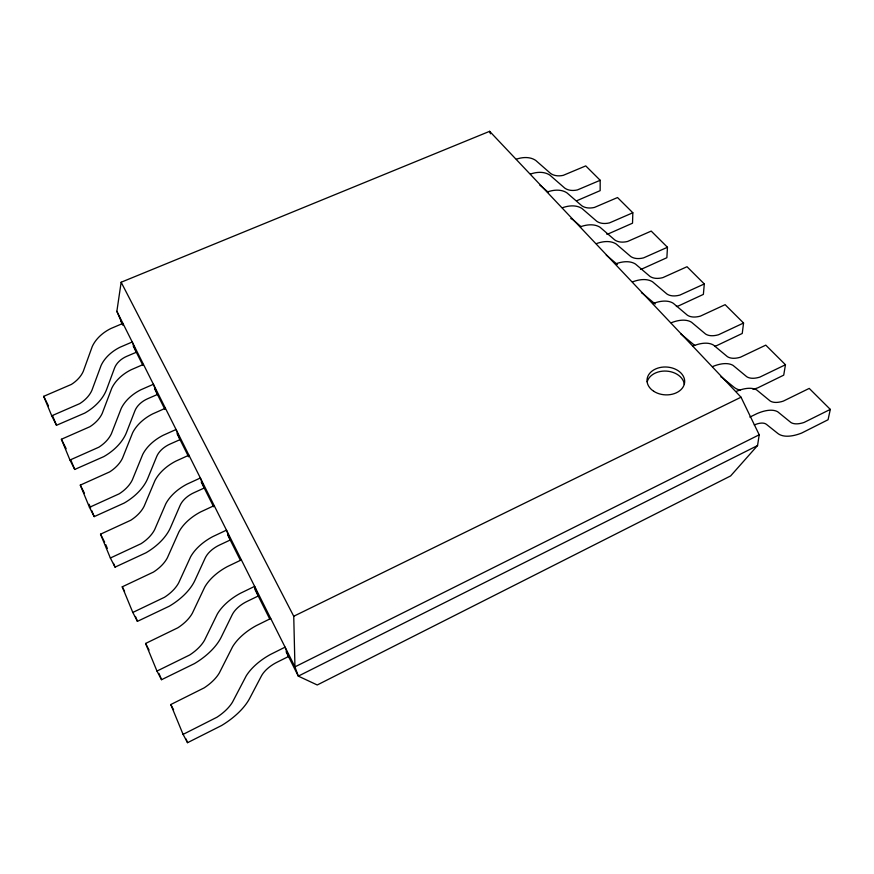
<?xml version="1.0" encoding="UTF-8"?>
<svg xmlns="http://www.w3.org/2000/svg" width="874" height="874" viewBox="0 0 874 874"><rect width="100%" height="100%" fill="white"/><g stroke="black" fill="none" stroke-linecap="round" stroke-linejoin="round"><path stroke-width="1.31" d="M516.392 159.177A31.027 20.779 -43.6 0 1 535.74 160.445L550.587 173.434A26.198 17.163 -45.7 0 0 563.195 175.368L585.755 165.907L600.187 180.284L600.154 190.641L577.179 200.561M547.397 191.963A31.956 20.561 -43.1 0 1 566.997 192.903L581.734 205.718A26.985 16.977 -45 0 0 594.451 207.433L617.525 197.546L632.831 212.775L632.525 223.187L609.036 233.555A41.865 25.816 -44.7 0 1 606.731 234.177M580.369 226.814A32.95 20.266 -42.5 0 1 600.198 227.382L614.793 239.979A27.815 16.726 -44.3 0 0 627.619 241.453L651.217 231.086L667.463 247.266L666.873 257.71L642.838 268.569A43.176 25.39 -44 0 1 640.489 269.247M615.493 263.948A34.01 19.894 -42 0 1 635.54 264.101L649.95 276.403A28.711 16.42 -43.7 0 0 662.863 277.615L687.019 266.734L704.302 283.952L703.373 294.396L678.77 305.802A44.585 24.854 -43.4 0 1 676.389 306.523M652.987 303.584A35.135 19.425 -41.4 0 1 673.253 303.267L687.401 315.219A29.661 16.016 -43 0 0 700.402 316.115L725.125 304.676L743.556 323.019L742.245 333.464L717.051 345.459A46.082 24.188 -42.8 0 1 714.626 346.235M122.83 325.237L116.865 311.319L121.147 282.236L489.637 131.319L741.021 397.211L759.211 434.793L757.55 445.554L730.631 475.926L317.251 684.976L298.307 676.126L286.115 651.764M693.093 345.995A36.347 18.846 -40.9 0 1 713.566 345.132L727.386 356.658A30.677 15.535 -42.4 0 0 740.453 357.204L765.777 345.143L785.464 364.742L783.716 375.154L757.911 387.783A47.699 23.369 -42.2 0 1 753.027 389.323M736.116 391.476A37.648 18.125 -40.5 0 1 756.753 389.99L770.169 400.991A31.781 14.934 -41.8 0 0 783.268 401.133L809.226 388.406L830.3 409.393L828.071 419.738L801.622 433.067A49.436 22.363 -41.6 0 1 777.762 433.395L766.432 424.36A21.216 9.832 -40.2 0 0 754.284 424.972M187.549 742.681L221.614 725.507A56.701 28.536 -26.5 0 0 249.724 698.271L261.359 676.083A23.522 11.875 -28.5 0 1 277.113 662.186L288.496 656.516L285.088 647.153L270.394 654.495A42.455 21.435 -28.5 0 0 246.206 675.908L232.506 702.117A37.058 18.649 -26.5 0 1 216.949 717.237L183.081 734.389L187.549 742.681L186.02 738.967M757.55 445.554L298.307 676.126L294.953 666.862L116.865 311.319M830.3 409.393L804.058 422.448A32.305 14.618 -41.6 0 1 790.937 422.524L777.74 411.796A38.27 17.742 -40.2 0 0 757.037 413.599L749.848 417.095M759.211 434.793L294.953 666.862L293.74 616.257L121.147 282.236M183.081 734.389L170.78 704.542L204.112 687.893A36.358 18.966 -26.1 0 0 219.341 672.936L232.582 646.76A41.679 21.817 -28.2 0 1 256.279 625.631L270.732 618.497M161.548 679.699L194.487 663.584A54.45 29.541 -25.6 0 0 221.33 636.96L232.156 614.848A22.615 12.312 -27.8 0 1 247.233 601.323L258.245 596.013L254.64 586.367L240.437 593.26A40.816 22.221 -27.8 0 0 217.309 614.072L204.56 640.194A35.583 19.304 -25.6 0 1 189.713 654.965L156.97 671.068L161.548 679.699L158.97 673.461M293.74 616.257L741.021 397.211M785.464 364.742L759.856 377.098A31.18 15.273 -42.2 0 1 746.767 376.738L733.122 365.441A36.937 18.529 -40.7 0 0 712.572 366.588M156.97 671.068L145.587 643.461L177.826 627.805A34.949 19.556 -25.2 0 0 192.378 613.187L204.713 587.131A40.106 22.527 -27.5 0 1 227.393 566.581L241.377 559.884M137.447 621.348L169.338 606.174A52.374 30.317 -24.7 0 0 195.033 580.15L205.128 558.158A21.784 12.651 -27.1 0 1 219.571 545.005L230.233 540.012L226.475 530.147L212.743 536.636A39.308 22.833 -27.1 0 0 190.576 556.88L178.689 582.849A34.228 19.807 -24.7 0 1 164.476 597.292L132.804 612.445L137.447 621.348L135.448 616.487M743.556 323.019L718.559 334.742A30.12 15.808 -42.8 0 1 705.526 333.999L691.52 322.233A35.681 19.173 -41.2 0 0 671.156 322.801M132.804 612.445L122.24 586.825L153.453 572.077A33.649 20.004 -24.3 0 0 167.382 557.787L178.908 531.905A38.642 23.074 -26.8 0 1 200.649 511.913L214.185 505.609M110.364 558.016L115.062 567.128L145.958 552.805A50.474 30.896 -23.8 0 0 170.594 527.372L180.044 505.533A21.009 12.913 -26.4 0 1 193.908 492.739L204.232 488.02L200.354 478.002L187.058 484.12A37.91 23.314 -26.4 0 0 165.787 503.817L154.665 529.6A32.983 20.189 -23.8 0 1 141.042 543.704L110.364 558.016L100.532 534.178L130.772 520.249A32.447 20.331 -23.4 0 0 144.134 506.275L154.938 480.602A37.298 23.489 -26.1 0 1 175.816 461.144L188.926 455.19M704.302 283.952L679.896 295.084A29.137 16.245 -43.4 0 1 666.928 294.003L652.638 281.854A34.523 19.687 -41.7 0 0 632.481 281.92M89.465 507.335L94.206 516.621L124.163 503.074A48.704 31.322 -22.8 0 0 147.826 478.198L156.686 456.556A20.288 13.11 -25.6 0 1 170.015 444.09L180.033 439.633L176.056 429.505L163.165 435.285A36.61 23.664 -25.6 0 0 142.713 454.458L132.291 480.012A31.835 20.463 -22.8 0 1 119.214 493.81L89.465 507.335L80.299 485.114L109.632 471.916A31.333 20.561 -22.3 0 0 122.469 458.26L132.608 432.827A36.042 23.795 -25.3 0 1 152.699 413.883L165.415 408.245M667.463 247.266L643.614 257.863A28.219 16.595 -44 0 1 630.744 256.508L616.236 244.043A33.431 20.102 -42.2 0 0 596.297 243.66M69.964 460.041L74.727 469.447L103.809 456.61A47.065 31.606 -21.8 0 0 126.566 432.28L134.891 410.846A19.621 13.252 -24.8 0 1 147.728 398.697L157.451 394.48L153.409 384.276L140.9 389.76A35.397 23.915 -24.8 0 0 121.213 408.442L111.402 433.733A30.765 20.659 -21.8 0 1 98.828 447.215L69.964 460.041L61.399 439.261L89.869 426.741A30.295 20.714 -21.3 0 0 102.225 413.391L111.763 388.231A34.873 24.002 -24.4 0 1 131.122 369.768L143.456 364.414M632.831 212.775L609.517 222.881A27.356 16.868 -44.7 0 1 596.745 221.264L582.062 208.547A32.404 20.43 -42.8 0 0 562.364 207.772M51.73 415.806L56.493 425.288L84.745 413.096A45.546 31.792 -20.6 0 0 106.672 389.301L114.516 368.107A18.988 13.35 -23.9 0 1 126.894 356.264L136.333 352.255L132.236 341.996L120.077 347.207A34.272 24.09 -23.9 0 0 101.111 365.419L91.868 390.427A29.771 20.779 -20.7 0 1 79.752 403.624L51.73 415.806L43.7 396.337L71.362 384.429A29.334 20.812 -20.1 0 0 83.27 371.374L92.262 346.497A33.769 24.144 -23.5 0 1 110.932 328.493L122.917 323.402M600.187 180.284L577.397 189.931A26.559 17.087 -45.4 0 1 564.735 188.096L549.932 175.182A31.442 20.681 -43.4 0 0 530.474 174.057M655.205 304.021L642.969 293.751A19.13 10.914 -41.7 0 0 641.407 292.768M617.361 264.505L607.015 255.711A18.529 11.143 -42.2 0 0 606.272 255.164M580.991 226.639L573.268 220.008A17.961 11.318 -42.8 0 0 570.777 218.587M548.337 192.324L541.53 186.424A17.425 11.46 -43.4 0 0 539.935 185.364M121.005 321.577L122.688 323.631M170.78 704.542L173.598 709.83M145.587 643.461L149.05 650.038M122.24 586.825L124.578 591.337M100.532 534.178L104.662 542.23M80.299 485.114L84.461 493.286M61.399 439.261L66.162 448.712M133.187 345.951L142.932 365.441M154.512 388.591L164.869 409.305M177.051 433.668L188.631 456.818M201.238 482.033L213.617 506.778M227.622 534.801L240.426 560.387M254.64 588.825L269.673 618.868M43.7 396.337L48.463 405.853M52.484 415.576L56.493 425.288M70.696 459.691L74.727 469.447M89.115 504.298L90.645 508.002M91.661 510.46L94.206 516.621M105.776 544.633L107.316 548.38M113.511 563.38L115.062 567.128M489.637 131.319L490.456 133.798M647.197 381.785A18.78 13.918 3.5 0 1 666.644 371.111A18.78 13.918 3.5 0 1 684.298 384.331M694.699 345.263A46.082 24.188 -42.8 0 1 693.344 344.29L681.349 334.349A19.774 10.619 -41.2 0 0 680.617 333.835M740.256 390.088A47.699 23.369 -42.2 0 1 734.105 387.313L722.405 377.787A20.463 10.27 -40.7 0 0 720.886 376.902M653.708 391.268A18.846 13.929 3.4 0 0 684.386 383.904A18.846 13.929 3.4 0 0 659.477 367.648A18.846 13.929 3.4 0 0 653.708 391.268"/></g></svg>
